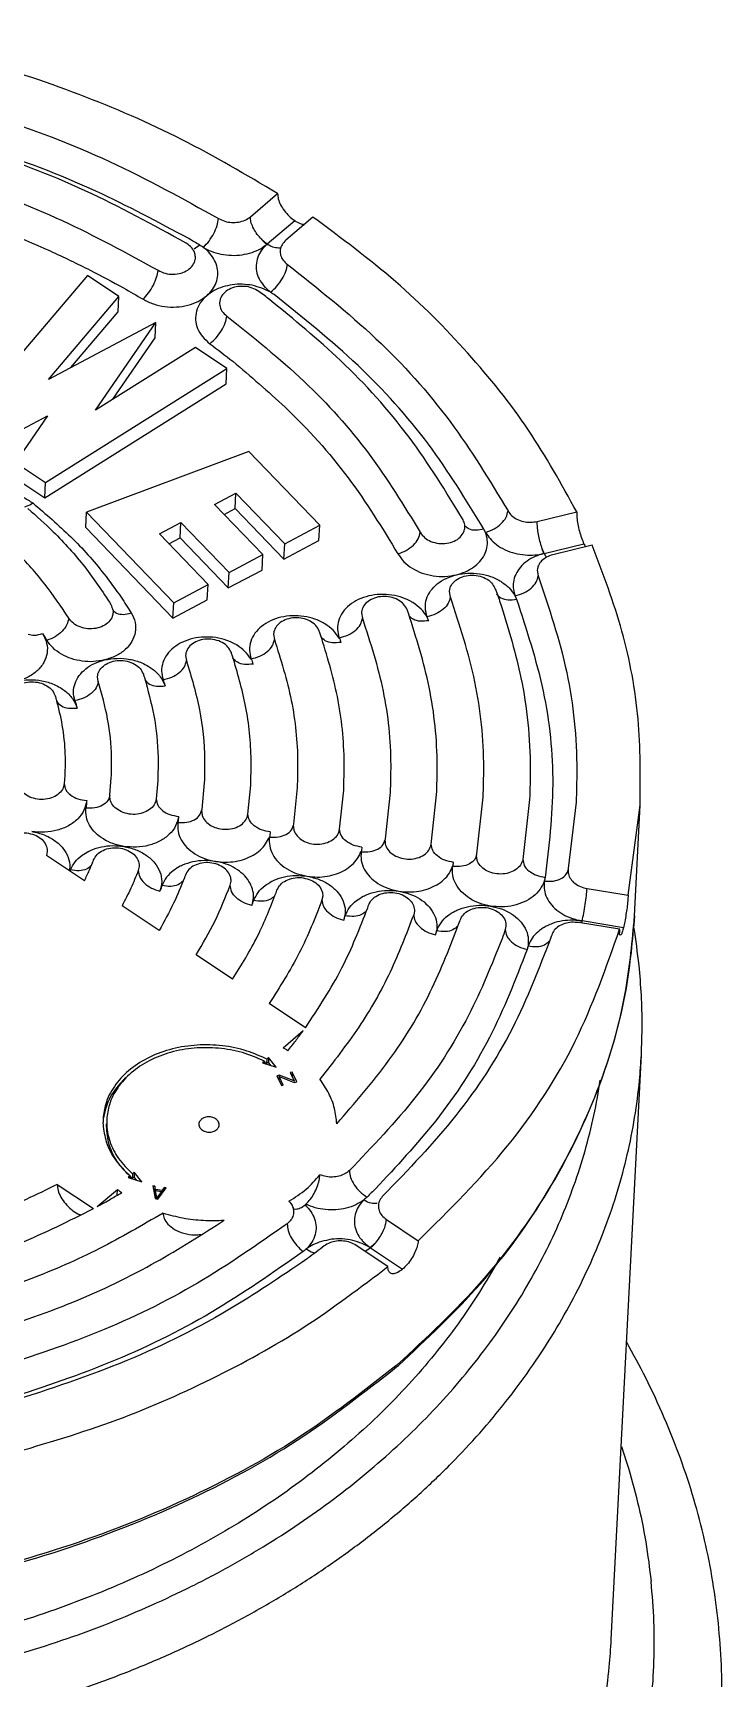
# Model space of a CAD drawing. Extents: x 0 to 594, y 0 to 420.
# Drawn here: x 317.3 to 354.3, y 281.8 to 370.1 of the extents above; entities that cross this region are included whole.
import ezdxf

# ---------------------------------------------------------------- set-up
doc = ezdxf.new("R2010")
doc.units = 0
doc.header["$LTSCALE"] = 32.67
doc.header["$MEASUREMENT"] = 0

msp = doc.modelspace()

# ---------------------------------------------------------------- linework, layer by layer
at = {"color": 7, "linetype": 'Continuous'}
for p, q in [((328.973, 360.258), (330.434, 361.506)), ((329.88, 358.801), (331.35, 360.057)), ((332.332, 360.243), (330.871, 358.996)), ((320.218, 357.1), (313.37, 349.046)), ((321.911, 355.974), (320.218, 357.1)), ((318.129, 351.527), (321.911, 355.974)), ((321.868, 355.148), (321.911, 355.974)), ((323.895, 354.589), (318.129, 351.527)), ((319.332, 352.166), (321.868, 355.148)), ((320.653, 349.872), (323.895, 354.589)), ((323.852, 353.763), (323.895, 354.589)), ((321.578, 350.454), (323.852, 353.763)), ((326.015, 353.244), (320.653, 349.872)), ((327.708, 352.118), (326.015, 353.244)), ((317.963, 345.99), (327.708, 352.118)), ((327.665, 351.292), (327.708, 352.118)), ((317.921, 345.164), (327.665, 351.292)), ((315.019, 347.949), (318.08, 349.574)), ((318.08, 349.574), (316.353, 347.061)), ((328.893, 347.649), (320.165, 344.399)), ((332.698, 343.691), (328.893, 347.649)), ((316.353, 347.061), (317.963, 345.99)), ((316.311, 346.235), (317.921, 345.164)), ((317.921, 345.164), (317.963, 345.99)), ((327.052, 344.804), (328.197, 345.412)), ((329.64, 342.112), (327.052, 344.804)), ((328.154, 344.586), (328.197, 345.412)), ((328.197, 345.412), (330.813, 342.69)), ((320.123, 343.573), (320.165, 344.399)), ((320.165, 344.399), (324.852, 339.525)), ((324.084, 343.227), (325.236, 343.84)), ((325.194, 343.013), (325.236, 343.84)), ((325.236, 343.84), (327.825, 341.147)), ((327.564, 344.272), (328.154, 344.586)), ((328.154, 344.586), (330.77, 341.864)), ((344.383, 343.895), (346.501, 344.408)), ((320.123, 343.573), (324.809, 338.698)), ((326.7, 340.506), (324.084, 343.227)), ((324.595, 342.695), (325.194, 343.013)), ((325.194, 343.013), (327.782, 340.321)), ((330.77, 341.864), (332.655, 342.865)), ((330.813, 342.69), (332.698, 343.691)), ((332.655, 342.865), (332.698, 343.691)), ((327.825, 341.147), (329.64, 342.112)), ((329.598, 341.286), (329.64, 342.112)), ((330.77, 341.864), (330.813, 342.69)), ((344.756, 342.175), (346.888, 342.691)), ((347.332, 342.62), (345.214, 342.107)), ((327.782, 340.321), (329.598, 341.286)), ((327.782, 340.321), (327.825, 341.147)), ((344.381, 341.276), (344.432, 340.973)), ((324.852, 339.525), (326.7, 340.506)), ((326.657, 339.68), (326.7, 340.506)), ((324.809, 338.698), (326.657, 339.68)), ((324.809, 338.698), (324.852, 339.525)), ((339.712, 339.834), (339.662, 340.135)), ((334.942, 338.99), (334.989, 338.697)), ((330.219, 337.845), (330.263, 337.561)), ((325.493, 336.7), (325.534, 336.426)), ((320.798, 335.295), (320.762, 335.557)), ((319.004, 330.246), (318.974, 329.815)), ((321.424, 329.21), (321.5, 330.118)), ((323.997, 329.988), (323.913, 328.99)), ((326.494, 329.859), (326.357, 328.423)), ((328.842, 328.173), (328.99, 329.729)), ((331.487, 329.6), (331.285, 327.632)), ((321.42, 329.164), (321.424, 329.21)), ((333.767, 327.362), (333.984, 329.47)), ((336.48, 329.341), (336.209, 326.84)), ((338.688, 326.553), (338.977, 329.212)), ((341.13, 326.046), (341.474, 329.083)), ((343.971, 328.966), (343.608, 325.747)), ((346.467, 328.825), (346.05, 325.251)), ((326.357, 328.423), (326.352, 328.365)), ((349.266, 323.821), (349.913, 328.66)), ((349.607, 322.712), (349.913, 328.66)), ((331.285, 327.632), (331.278, 327.564)), ((318.059, 326.173), (318.013, 325.958)), ((336.209, 326.84), (336.201, 326.764)), ((320.06, 324.596), (318.013, 325.958)), ((322.999, 325.369), (322.951, 325.146)), ((341.121, 325.961), (341.13, 326.046)), ((346.05, 325.251), (346.04, 325.161)), ((327.888, 324.358), (327.931, 324.567)), ((332.857, 323.766), (332.818, 323.568)), ((347.059, 324.18), (349.266, 323.821)), ((324.072, 321.927), (322.077, 323.254)), ((337.779, 322.962), (337.743, 322.775)), ((349.607, 322.712), (349.607, 322.708)), ((342.7, 322.166), (342.666, 321.981)), ((348.807, 321.988), (346.6, 322.347)), ((349.009, 322.076), (346.787, 322.437)), ((328.017, 319.303), (326.051, 320.611)), ((331.923, 316.704), (329.974, 318.001)), ((330.725, 315.621), (331.811, 316.549)), ((329.722, 314.909), (329.625, 314.826)), ((329.625, 314.826), (330.357, 314.586)), ((329.722, 314.909), (329.717, 314.821)), ((329.853, 315.021), (329.84, 314.773)), ((329.937, 314.856), (329.84, 314.773)), ((329.95, 315.104), (329.853, 315.021)), ((329.95, 315.104), (329.937, 314.856)), ((330.077, 314.678), (329.937, 314.856)), ((330.357, 314.586), (329.95, 315.104)), ((348.359, 283.84), (349.974, 315.239)), ((330.519, 314.152), (330.396, 314.122)), ((330.396, 314.122), (330.638, 313.601)), ((330.514, 314.078), (330.504, 313.889)), ((330.726, 313.622), (330.514, 314.078)), ((330.514, 314.078), (331.323, 313.767)), ((330.519, 314.152), (330.515, 314.078)), ((331.321, 313.853), (330.519, 314.152)), ((331.221, 314.322), (331.115, 314.297)), ((331.115, 314.297), (331.321, 313.853)), ((331.221, 314.322), (331.209, 314.095)), ((331.463, 313.801), (331.221, 314.322)), ((331.321, 313.853), (331.319, 313.808)), ((331.323, 313.767), (331.463, 313.801)), ((330.638, 313.601), (330.726, 313.622)), ((322.507, 308.747), (322.409, 308.664)), ((322.409, 308.664), (323.141, 308.424)), ((322.507, 308.747), (322.502, 308.659)), ((322.638, 308.859), (322.625, 308.611)), ((322.722, 308.693), (322.625, 308.611)), ((322.734, 308.941), (322.638, 308.859)), ((322.734, 308.941), (322.722, 308.693)), ((322.862, 308.515), (322.722, 308.693)), ((323.141, 308.424), (322.734, 308.941)), ((318.598, 308.286), (320.547, 306.989)), ((320.738, 307.092), (321.824, 308.019)), ((321.807, 307.697), (321.824, 308.019)), ((323.731, 308.214), (323.857, 307.526)), ((323.839, 308.197), (323.731, 308.214)), ((323.839, 308.197), (323.826, 307.949)), ((323.857, 307.773), (323.826, 307.949)), ((323.869, 308.021), (323.839, 308.197)), ((323.869, 308.021), (323.857, 307.773)), ((323.857, 307.526), (324.001, 307.503)), ((323.874, 307.964), (323.861, 307.716)), ((323.893, 307.532), (323.861, 307.716)), ((324.228, 307.963), (323.869, 308.021)), ((323.943, 307.569), (323.874, 307.964)), ((323.874, 307.964), (324.196, 307.911)), ((323.943, 307.569), (323.94, 307.522)), ((324.196, 307.911), (323.943, 307.569)), ((324.001, 307.503), (324.448, 308.098)), ((324.196, 307.911), (324.188, 307.752)), ((324.228, 307.963), (324.219, 307.793)), ((324.34, 308.115), (324.228, 307.963)), ((324.34, 308.115), (324.331, 307.943)), ((324.448, 308.098), (324.34, 308.115)), ((336.283, 306.397), (337.988, 305.263)), ((336.363, 303.875), (334.658, 305.009)), ((335.428, 304.877), (337.145, 303.735))]:
    msp.add_line(p, q, dxfattribs=at)
for points in [[(330.434, 361.506), (325.307, 364.397), (319.778, 366.821), (313.923, 368.743), (307.827, 370.135)], [(308.353, 367.382), (315.063, 365.648), (321.408, 363.226), (327.259, 360.166)], [(325.53, 358.837), (320.099, 361.657), (314.225, 363.899), (308.241, 365.475)], [(325.66, 359.084), (320.672, 361.633), (314.643, 363.934), (308.273, 365.599)], [(307.429, 363.712), (313.305, 362.176), (318.867, 360.053), (324.01, 357.383)], [(307.09, 361.981), (312.802, 360.489), (318.209, 358.425), (320.37, 357.394)], [(330.434, 361.506), (330.468, 361.221), (330.594, 360.9), (330.795, 360.584), (331.059, 360.29), (331.35, 360.057)], [(326.452, 358.615), (326.748, 358.955), (327.005, 359.369), (327.185, 359.794), (327.259, 360.166)], [(327.259, 360.166), (327.591, 360.02), (327.962, 359.955), (328.338, 359.975), (328.686, 360.079), (328.973, 360.258)], [(329.52, 359.105), (329.287, 359.389), (329.11, 359.693), (329.002, 359.991), (328.973, 360.258)], [(331.35, 360.057), (331.643, 359.901), (331.871, 359.843)], [(346.501, 344.408), (343.911, 348.794), (340.653, 352.934), (336.776, 356.769), (332.332, 360.243)], [(326.018, 358.046), (325.989, 358.286), (325.823, 358.591), (325.53, 358.837)], [(326.247, 358.739), (325.66, 359.084)], [(326.44, 358.616), (326.871, 358.409), (327.382, 358.256), (327.951, 358.189), (328.527, 358.221), (329.06, 358.348), (329.51, 358.545), (329.853, 358.778)], [(329.853, 358.778), (329.573, 358.471), (329.369, 358.092), (329.281, 357.668), (329.326, 357.233), (329.495, 356.827), (329.751, 356.487)], [(329.52, 359.105), (329.625, 358.983), (329.736, 358.873), (329.852, 358.777)], [(329.88, 358.801), (329.756, 358.89), (329.636, 358.993), (329.52, 359.105)], [(329.88, 358.801), (330.246, 358.622), (330.563, 358.597)], [(330.871, 358.996), (330.671, 358.759), (330.577, 358.486), (330.572, 358.428)], [(324.01, 357.383), (324.395, 357.224), (324.825, 357.172), (325.249, 357.233), (325.615, 357.4), (325.878, 357.653), (326.009, 357.961), (326.018, 358.046)], [(326.247, 358.739), (325.959, 358.523)], [(326.448, 358.605), (326.35, 358.673), (326.247, 358.739)], [(326.625, 356.021), (326.931, 356.35), (327.133, 356.722), (327.222, 357.119), (327.195, 357.524), (327.052, 357.919), (326.8, 358.285), (326.44, 358.616)], [(330.572, 358.428), (330.597, 358.201), (330.729, 357.932), (330.962, 357.703)], [(320.37, 357.394), (322.154, 356.44)], [(323.208, 355.829), (323.502, 356.171), (323.758, 356.586), (323.936, 357.011), (324.01, 357.383)], [(330.052, 356.207), (330.393, 356.531), (330.681, 356.924), (330.88, 357.336), (330.962, 357.703)], [(330.962, 357.703), (335.718, 353.706), (339.695, 349.262), (342.811, 344.459)], [(322.154, 356.44), (323.208, 355.829)], [(329.07, 356.577), (328.533, 356.634), (327.996, 356.604), (327.484, 356.488), (327.02, 356.291), (326.625, 356.021)], [(329.429, 356.244), (329.068, 356.432), (328.646, 356.519), (328.215, 356.493), (327.826, 356.357), (327.526, 356.129), (327.352, 355.834), (327.318, 355.649)], [(329.583, 356.433), (329.07, 356.577)], [(330.015, 355.803), (329.429, 356.244)], [(330.064, 356.206), (329.583, 356.433)], [(329.751, 356.487), (329.757, 356.481), (330.064, 356.206)], [(330.249, 356.076), (330.15, 356.145), (330.048, 356.21)], [(323.208, 355.829), (323.758, 355.577), (324.368, 355.436), (324.997, 355.413), (325.606, 355.509), (326.16, 355.715), (326.625, 356.021)], [(326.625, 356.021), (326.28, 355.636), (326.077, 355.196), (326.027, 354.728), (326.135, 354.261), (326.397, 353.822), (326.797, 353.442)], [(327.318, 355.649), (327.324, 355.51), (327.446, 355.195), (327.703, 354.926)], [(340.402, 343.979), (337.496, 348.418), (333.815, 352.533), (330.015, 355.803)], [(341.514, 343.486), (338.531, 348.043), (334.752, 352.267), (330.249, 356.076)], [(326.797, 353.442), (327.13, 353.757), (327.42, 354.149), (327.621, 354.56), (327.703, 354.926)], [(327.703, 354.926), (331.856, 351.412), (335.343, 347.516), (338.095, 343.312)], [(326.797, 353.442), (328.026, 352.497)], [(328.026, 352.497), (330.834, 350.026), (334.223, 346.239), (336.899, 342.152)], [(316.735, 345.223), (317.288, 344.886)], [(316.862, 344.684), (316.947, 344.708), (317.288, 344.886)], [(317.288, 344.886), (319.329, 343.062), (321.098, 341.085), (322.029, 339.821)], [(319.216, 338.697), (317.936, 340.523), (316.402, 342.239), (314.63, 343.822)], [(317.024, 344.591), (318.382, 343.338), (320.072, 341.449), (321.481, 339.438)], [(340.49, 343.721), (340.402, 343.979)], [(341.612, 343.304), (342.058, 343.493), (342.443, 343.779), (342.707, 344.118), (342.811, 344.459)], [(342.811, 344.459), (343.006, 344.211), (343.289, 344.016), (343.635, 343.892), (344.011, 343.85), (344.383, 343.895)], [(344.6, 342.58), (344.502, 342.929), (344.43, 343.285), (344.389, 343.616), (344.383, 343.895)], [(346.501, 344.408), (346.509, 344.11), (346.56, 343.75), (346.646, 343.375), (346.76, 343.006), (346.888, 342.691)], [(336.899, 342.152), (337.343, 342.343), (337.727, 342.63), (337.991, 342.97), (338.095, 343.312)], [(338.095, 343.312), (338.328, 343.032), (338.673, 342.826), (339.087, 342.719), (339.52, 342.724), (339.921, 342.84), (340.24, 343.053), (340.44, 343.337), (340.497, 343.581)], [(340.037, 341.032), (340.525, 341.197), (340.951, 341.438), (341.294, 341.742), (341.54, 342.097), (341.677, 342.486), (341.699, 342.893), (341.603, 343.31)], [(340.497, 343.581), (340.497, 343.659), (340.49, 343.721)], [(341.514, 343.486), (341.075, 343.422), (340.71, 343.492), (340.528, 343.62)], [(341.602, 343.297), (341.561, 343.392), (341.514, 343.486)], [(341.603, 343.31), (341.844, 342.972), (342.193, 342.649), (342.649, 342.379), (343.178, 342.189), (343.732, 342.097), (344.259, 342.096), (344.717, 342.166)], [(336.899, 342.152), (337.215, 341.731), (337.659, 341.382), (338.197, 341.126), (338.798, 340.978), (339.424, 340.946), (340.037, 341.032)], [(344.717, 342.166), (344.266, 342.009), (343.834, 341.764), (343.474, 341.436), (343.224, 341.049), (343.102, 340.639), (343.102, 340.247), (343.19, 339.897)], [(344.6, 342.58), (344.635, 342.431), (344.673, 342.292), (344.715, 342.165)], [(344.756, 342.175), (344.702, 342.299), (344.65, 342.434), (344.6, 342.58)], [(344.88, 341.981), (344.615, 341.784)], [(344.756, 342.175), (344.866, 341.971)], [(345.214, 342.107), (344.88, 341.981)], [(346.888, 342.691), (346.971, 342.532)], [(349.913, 328.66), (349.794, 333.274), (348.932, 337.994), (347.332, 342.62)], [(340.037, 341.032), (340.649, 341.118), (341.274, 341.086), (341.877, 340.938), (342.316, 340.74)], [(344.615, 341.784), (344.443, 341.534), (344.381, 341.276)], [(338.468, 338.759), (338.371, 339.248), (338.434, 339.722), (338.652, 340.161), (339.009, 340.539), (339.48, 340.835), (340.037, 341.032)], [(339.662, 340.135), (339.664, 340.159), (339.767, 340.473), (340.007, 340.739)], [(340.007, 340.739), (340.357, 340.924), (340.773, 341.006), (341.206, 340.975), (341.604, 340.835), (341.917, 340.603), (342.11, 340.307)], [(342.11, 340.307), (342.186, 340.107)], [(342.316, 340.74), (342.418, 340.681)], [(342.418, 340.681), (342.864, 340.328), (343.19, 339.897)], [(343.18, 339.903), (343.654, 340.06), (344.052, 340.318), (344.325, 340.638), (344.432, 340.973)], [(344.432, 340.973), (345.961, 335.785), (346.504, 330.509), (346.467, 328.825)], [(321.481, 339.438), (321.593, 339.12)], [(322.029, 339.821), (322.571, 338.982)], [(337.601, 339.594), (337.168, 339.79), (336.569, 339.94), (335.943, 339.975), (335.329, 339.891), (334.767, 339.695), (334.293, 339.399), (333.935, 339.022), (333.716, 338.585), (333.65, 338.115), (333.74, 337.628)], [(337.392, 339.158), (337.202, 339.455), (336.89, 339.688), (336.494, 339.83), (336.061, 339.863), (335.644, 339.783), (335.293, 339.6), (335.05, 339.336), (334.944, 339.022), (334.942, 338.99)], [(337.703, 339.534), (337.601, 339.594)], [(338.468, 338.759), (338.142, 339.186), (337.703, 339.534)], [(339.712, 339.834), (339.604, 339.5), (339.33, 339.181), (338.932, 338.925), (338.47, 338.772)], [(341.474, 329.083), (341.506, 330.658), (341.03, 335.283), (339.712, 339.834)], [(342.186, 340.107), (342.467, 339.331)], [(342.195, 339.992), (342.431, 339.792), (342.811, 339.69), (343.266, 339.717)], [(342.467, 339.331), (343.502, 335.501), (344.005, 330.617), (343.971, 328.966)], [(343.179, 339.906), (343.225, 339.813), (343.266, 339.717)], [(343.266, 339.717), (344.695, 334.784), (345.211, 329.77), (344.804, 324.771)], [(319.216, 338.697), (319.113, 338.353), (318.854, 338.005), (318.477, 337.705), (318.041, 337.501)], [(321.597, 339.003), (321.555, 338.797), (321.371, 338.506), (321.064, 338.283), (320.671, 338.154), (320.239, 338.136), (319.82, 338.23), (319.464, 338.425), (319.216, 338.697)], [(322.571, 338.982), (322.775, 338.473), (322.784, 337.949), (322.602, 337.451), (322.247, 337.016), (321.746, 336.676), (321.137, 336.454)], [(321.581, 339.108), (321.783, 338.962)], [(321.593, 339.12), (321.597, 339.003)], [(321.783, 338.962), (322.141, 338.903), (322.571, 338.982)], [(332.883, 338.448), (332.439, 338.648), (331.843, 338.797), (331.22, 338.831), (330.609, 338.748), (330.049, 338.554), (329.576, 338.26), (329.218, 337.886), (328.996, 337.452), (328.927, 336.984), (329.008, 336.501)], [(332.672, 338.006), (332.485, 338.304), (332.176, 338.54), (331.782, 338.684), (331.349, 338.72), (330.931, 338.642), (330.577, 338.461), (330.331, 338.199), (330.222, 337.886), (330.219, 337.845)], [(332.976, 338.393), (332.883, 338.448)], [(333.745, 337.641), (334.208, 337.792), (334.607, 338.045), (334.881, 338.363), (334.989, 338.697)], [(334.989, 338.697), (336.099, 334.782), (336.508, 330.806), (336.48, 329.341)], [(337.465, 338.96), (337.392, 339.158)], [(338.977, 329.212), (339.007, 330.769), (338.572, 334.995), (337.465, 338.96)], [(338.55, 338.562), (338.094, 338.536), (337.713, 338.641), (337.475, 338.845)], [(338.55, 338.562), (338.51, 338.667), (338.47, 338.772)], [(317.806, 337.873), (318.027, 337.36), (318.049, 336.829), (317.874, 336.322), (317.519, 335.879), (317.014, 335.532), (316.397, 335.306)], [(317.026, 337.839), (317.381, 337.787), (317.806, 337.873)], [(317.806, 337.873), (317.925, 337.688), (318.041, 337.501)], [(328.162, 337.3), (327.706, 337.506), (327.113, 337.653), (326.494, 337.686), (325.887, 337.604), (325.33, 337.412), (324.858, 337.122), (324.5, 336.752), (324.275, 336.322), (324.201, 335.858), (324.283, 335.388)], [(327.949, 336.851), (327.768, 337.151), (327.462, 337.389), (327.069, 337.536), (326.637, 337.575), (326.218, 337.502), (325.861, 337.324), (325.611, 337.064), (325.497, 336.752), (325.493, 336.7)], [(329.017, 336.512), (329.481, 336.66), (329.881, 336.912), (330.155, 337.228), (330.263, 337.561)], [(330.263, 337.561), (331.168, 334.281), (331.51, 330.953), (331.487, 329.6)], [(332.741, 337.812), (332.672, 338.006)], [(333.984, 329.47), (334.009, 330.922), (333.642, 334.489), (332.741, 337.812)], [(333.833, 337.402), (333.376, 337.38), (332.994, 337.487), (332.754, 337.696)], [(333.74, 337.628), (333.412, 338.05), (332.976, 338.393)], [(333.745, 337.641), (333.79, 337.522), (333.833, 337.402)], [(321.137, 336.454), (320.546, 336.369), (319.939, 336.394), (319.352, 336.529), (318.818, 336.768), (318.372, 337.098), (318.041, 337.501)], [(328.014, 336.662), (327.949, 336.851)], [(328.255, 337.245), (328.237, 337.256), (328.162, 337.3)], [(329.008, 336.501), (328.676, 336.915), (328.255, 337.245)], [(319.542, 334.271), (319.469, 334.737), (319.55, 335.194), (319.776, 335.617), (320.132, 335.98), (320.594, 336.264), (321.137, 336.454)], [(320.762, 335.557), (320.768, 335.62), (320.889, 335.931), (321.144, 336.188)], [(321.137, 336.454), (321.808, 336.542), (322.492, 336.489), (323.139, 336.297), (323.472, 336.13)], [(321.144, 336.188), (321.505, 336.361), (321.926, 336.43), (322.357, 336.386), (322.747, 336.234), (323.047, 335.992), (323.223, 335.691)], [(323.472, 336.13), (323.7, 335.979), (324.131, 335.557), (324.393, 335.063)], [(324.283, 335.388), (324.749, 335.532), (325.15, 335.78), (325.425, 336.094), (325.534, 336.426)], [(325.534, 336.426), (326.236, 333.78), (326.512, 331.1), (326.494, 329.859)], [(328.99, 329.729), (329.01, 331.075), (328.711, 333.982), (328.014, 336.662)], [(329.115, 336.237), (328.656, 336.219), (328.273, 336.329), (328.029, 336.545)], [(329.017, 336.512), (329.066, 336.375), (329.115, 336.237)], [(316.397, 335.306), (317.078, 335.394), (317.771, 335.337), (318.424, 335.138), (318.752, 334.971)], [(316.425, 335.054), (316.791, 335.221), (317.214, 335.283), (317.645, 335.231), (318.03, 335.072), (318.323, 334.826), (318.49, 334.521)], [(318.752, 334.971), (318.988, 334.81), (319.414, 334.377), (319.667, 333.872)], [(320.798, 335.295), (320.689, 334.964), (320.412, 334.653), (320.01, 334.41), (319.542, 334.271)], [(321.5, 330.118), (321.513, 331.245), (321.303, 333.281), (320.798, 335.295)], [(323.223, 335.691), (323.281, 335.509)], [(323.281, 335.509), (323.78, 333.473), (324.011, 331.23), (323.997, 329.988)], [(323.299, 335.39), (323.548, 335.164), (323.933, 335.05), (324.393, 335.062)], [(324.283, 335.388), (324.339, 335.225), (324.393, 335.063)], [(318.49, 334.521), (318.539, 334.351)], [(318.539, 334.351), (318.849, 332.962), (319.011, 331.388), (319.004, 330.246)], [(318.566, 334.218), (318.817, 333.989), (319.203, 333.867), (319.667, 333.872)], [(319.542, 334.271), (319.606, 334.071), (319.667, 333.872)], [(318.974, 329.815), (318.871, 329.501), (318.63, 329.235), (318.281, 329.05), (317.864, 328.968), (317.431, 328.999), (317.034, 329.139), (316.72, 329.371), (316.528, 329.667), (316.479, 329.968)], [(318.974, 329.815), (319.053, 329.492), (319.309, 329.205), (319.704, 328.997), (320.178, 328.9)], [(320.178, 328.9), (320.031, 328.38), (319.697, 327.92), (319.204, 327.554), (318.597, 327.311), (317.921, 327.205), (317.226, 327.244)], [(321.421, 329.174), (321.313, 328.903), (321.029, 328.659), (320.616, 328.515), (320.137, 328.495)], [(320.178, 328.9), (320.159, 328.697), (320.137, 328.495)], [(323.913, 328.99), (323.8, 328.678), (323.551, 328.417), (323.195, 328.238), (322.776, 328.163), (322.344, 328.202), (321.951, 328.348), (321.644, 328.586), (321.461, 328.885), (321.42, 329.164)], [(323.913, 328.99), (323.991, 328.665), (324.247, 328.373), (324.642, 328.158), (325.115, 328.053)], [(243.498, 328.175), (243.458, 326.478), (244.025, 320.781), (245.66, 315.177), (248.33, 309.782), (251.984, 304.701), (256.549, 300.041), (261.929, 295.901), (268.017, 292.362), (274.685, 289.498), (281.796, 287.367), (289.208, 286.012), (296.769, 285.46), (304.324, 285.721), (311.721, 286.79), (318.81, 288.647), (325.444, 291.252), (331.49, 294.553), (336.826, 298.485)], [(322.167, 326.441), (321.59, 326.591), (321.072, 326.84), (320.645, 327.175), (320.334, 327.579), (320.16, 328.027), (320.137, 328.495)], [(325.115, 328.053), (324.955, 327.543), (324.614, 327.094), (324.122, 326.738), (323.519, 326.502), (322.852, 326.401), (322.167, 326.441)], [(325.072, 327.722), (325.551, 327.737), (325.963, 327.875), (326.246, 328.116), (326.352, 328.376)], [(325.115, 328.053), (325.094, 327.887), (325.072, 327.722)], [(326.352, 328.365), (326.388, 328.098), (326.565, 327.796), (326.867, 327.555), (327.257, 327.404), (327.688, 327.361), (328.109, 327.43), (328.468, 327.605), (328.723, 327.863), (328.842, 328.173)], [(330.042, 327.222), (329.57, 327.333), (329.176, 327.552), (328.921, 327.848), (328.842, 328.173)], [(315.619, 326.545), (315.816, 326.827), (316.131, 327.039), (316.526, 327.156), (316.956, 327.165), (317.367, 327.064)], [(317.226, 327.244), (317.885, 327.063), (318.457, 326.754), (318.901, 326.34), (319.179, 325.849), (319.266, 325.32), (319.251, 325.146)], [(317.367, 327.064), (317.713, 326.865), (317.952, 326.591), (318.056, 326.276), (318.058, 326.173)], [(325.072, 327.722), (325.086, 327.252), (325.253, 326.799), (325.56, 326.39), (325.988, 326.048), (326.511, 325.792), (327.099, 325.639)], [(327.099, 325.639), (327.632, 325.596), (328.162, 325.639), (328.663, 325.765), (329.113, 325.97), (329.493, 326.243), (329.786, 326.574), (329.99, 326.952)], [(329.99, 326.952), (330.008, 326.469), (330.172, 326.011), (330.478, 325.597), (330.907, 325.251), (331.433, 324.993), (332.025, 324.838)], [(330.001, 326.942), (330.479, 326.953), (330.891, 327.088), (331.174, 327.327), (331.279, 327.577)], [(330.042, 327.222), (330.022, 327.082), (330.001, 326.942)], [(331.278, 327.564), (331.311, 327.307), (331.483, 327.004), (331.781, 326.761), (332.169, 326.606), (332.6, 326.559), (333.022, 326.625), (333.384, 326.797), (333.643, 327.052), (333.767, 327.362)], [(334.965, 326.4), (334.494, 326.515), (334.1, 326.738), (333.845, 327.035), (333.767, 327.362)], [(319.308, 325.182), (319.554, 325.605), (319.93, 325.964), (320.288, 326.182)], [(320.288, 326.182), (320.411, 326.239), (320.966, 326.415), (321.563, 326.483), (322.167, 326.441)], [(320.551, 325.721), (320.742, 326.009), (321.055, 326.228), (321.451, 326.351), (321.884, 326.363), (322.301, 326.263)], [(322.167, 326.441), (322.817, 326.263), (323.384, 325.961), (323.826, 325.555), (324.109, 325.074), (324.207, 324.553), (324.109, 324.033)], [(322.301, 326.263), (322.651, 326.063), (322.893, 325.788), (322.998, 325.469), (322.999, 325.369)], [(332.025, 324.838), (332.561, 324.795), (333.094, 324.839), (333.597, 324.967), (334.048, 325.174), (334.428, 325.45), (334.72, 325.785), (334.919, 326.169)], [(334.919, 326.169), (334.929, 325.682), (335.089, 325.22), (335.394, 324.803), (335.824, 324.454), (336.352, 324.194), (336.948, 324.037)], [(334.927, 326.157), (335.404, 326.165), (335.816, 326.298), (336.098, 326.535), (336.202, 326.779)], [(334.965, 326.4), (334.946, 326.279), (334.927, 326.157)], [(336.201, 326.764), (336.231, 326.514), (336.4, 326.21), (336.695, 325.965), (337.082, 325.808), (337.512, 325.759), (337.935, 325.822), (338.299, 325.991), (338.561, 326.245), (338.688, 326.553)], [(339.886, 325.584), (339.414, 325.702), (339.021, 325.927), (338.766, 326.226), (338.688, 326.553)], [(319.308, 325.182), (319.282, 325.114)], [(320.429, 325.408), (320.169, 325.221), (319.771, 325.135), (319.308, 325.182)], [(320.318, 325.154), (320.49, 325.566)], [(320.49, 325.566), (320.551, 325.721)], [(325.204, 325.373), (324.84, 325.146), (324.468, 324.781), (324.229, 324.352)], [(327.099, 325.639), (326.483, 325.681), (325.878, 325.609), (325.32, 325.427), (325.204, 325.373)], [(327.215, 325.468), (326.796, 325.563), (326.364, 325.545), (325.97, 325.418), (325.662, 325.195), (325.477, 324.905)], [(329.051, 323.259), (329.138, 323.7), (329.084, 324.143), (328.894, 324.564), (328.582, 324.942), (328.162, 325.259), (327.659, 325.495), (327.099, 325.639)], [(327.931, 324.567), (327.928, 324.682), (327.817, 324.999), (327.569, 325.272), (327.215, 325.468)], [(336.948, 324.037), (337.486, 323.994), (338.021, 324.039), (338.526, 324.169), (338.978, 324.377), (339.358, 324.656), (339.649, 324.994), (339.844, 325.382)], [(341.868, 323.237), (341.275, 323.393), (340.746, 323.653), (340.315, 324.004), (340.008, 324.424), (339.848, 324.89), (339.844, 325.382)], [(341.123, 325.98), (341.02, 325.741), (340.737, 325.506), (340.326, 325.375), (339.849, 325.369)], [(339.849, 325.369), (339.868, 325.477), (339.886, 325.584)], [(343.608, 325.747), (343.478, 325.439), (343.214, 325.187), (342.848, 325.02), (342.424, 324.958), (341.994, 325.01), (341.609, 325.169), (341.316, 325.416), (341.15, 325.72), (341.121, 325.961)], [(343.608, 325.747), (343.686, 325.419), (343.94, 325.119), (344.234, 324.935)], [(344.77, 324.579), (345.247, 324.583), (345.657, 324.712), (345.94, 324.947), (346.042, 325.181)], [(336.79, 298.536), (331.543, 294.681), (325.499, 291.382), (318.87, 288.779), (311.791, 286.923), (304.404, 285.851), (296.855, 285.583), (289.297, 286.126), (281.886, 287.47), (274.775, 289.586), (268.108, 292.43), (262.019, 295.948), (256.632, 300.065), (252.058, 304.697), (248.389, 309.753), (245.699, 315.128), (244.045, 320.714), (243.549, 324.311)], [(320.06, 324.596), (320.318, 325.154)], [(322.951, 325.146), (322.545, 324.19), (322.077, 323.254)], [(322.951, 325.146), (323.027, 324.808), (323.273, 324.478), (323.653, 324.206), (324.109, 324.033)], [(325.423, 324.759), (324.845, 323.393), (324.072, 321.927)], [(324.229, 324.352), (324.17, 324.192), (324.109, 324.033)], [(324.229, 324.352), (324.694, 324.31), (325.094, 324.401), (325.352, 324.588)], [(325.477, 324.905), (325.423, 324.759)], [(326.051, 320.611), (327.074, 322.451), (327.888, 324.358)], [(329.051, 323.259), (328.593, 323.427), (328.211, 323.694), (327.964, 324.022), (327.888, 324.358)], [(329.148, 323.53), (329.384, 323.967), (329.757, 324.338), (330.121, 324.567)], [(330.121, 324.567), (330.24, 324.624), (330.803, 324.807), (331.409, 324.88), (332.025, 324.838)], [(330.4, 324.094), (330.58, 324.386), (330.885, 324.611), (331.276, 324.742), (331.708, 324.763), (332.128, 324.672)], [(332.025, 324.838), (332.665, 324.664), (333.225, 324.37), (333.666, 323.974), (333.954, 323.503), (334.064, 322.992), (333.985, 322.479)], [(332.128, 324.672), (332.485, 324.479), (332.737, 324.208), (332.853, 323.891), (332.857, 323.766)], [(344.765, 324.588), (344.53, 324.136), (344.16, 323.755), (343.675, 323.461), (343.107, 323.271), (342.493, 323.195), (341.868, 323.237)], [(344.234, 324.935), (344.333, 324.891)], [(344.333, 324.891), (344.804, 324.771)], [(344.765, 324.588), (344.752, 324.204), (344.85, 323.792), (345.078, 323.386), (345.429, 323.024), (345.866, 322.738), (346.337, 322.544)], [(344.804, 324.771), (344.783, 324.673), (344.756, 324.577)], [(346.04, 325.161), (346.056, 324.967), (346.176, 324.694), (346.398, 324.459), (346.701, 324.282), (347.059, 324.18)], [(328.017, 319.303), (329.368, 321.648), (330.35, 323.954)], [(329.051, 323.259), (329.1, 323.395), (329.148, 323.53)], [(330.273, 323.774), (330.016, 323.587), (329.614, 323.493), (329.148, 323.53)], [(332.818, 323.568), (331.599, 320.721), (329.974, 318.001)], [(330.35, 323.954), (330.4, 324.094)], [(332.818, 323.568), (332.894, 323.231), (333.142, 322.906), (333.525, 322.642), (333.985, 322.479)], [(334.066, 322.715), (334.298, 323.155), (334.67, 323.53), (335.036, 323.762)], [(335.036, 323.762), (335.154, 323.819), (335.719, 324.005), (336.329, 324.079), (336.948, 324.037)], [(335.32, 323.285), (335.497, 323.579), (335.799, 323.806), (336.189, 323.94), (336.62, 323.963), (337.041, 323.875), (337.4, 323.684)], [(336.948, 324.037), (337.543, 323.881), (338.072, 323.619), (338.504, 323.268), (338.81, 322.846), (338.968, 322.381), (338.971, 321.893)], [(337.4, 323.684), (337.655, 323.415), (337.774, 323.099), (337.779, 322.962)], [(346.787, 322.437), (346.878, 322.851), (346.961, 323.327), (347.025, 323.794), (347.059, 324.18)], [(349.266, 323.821), (349.243, 323.522), (349.202, 323.157), (349.147, 322.776), (349.08, 322.399), (349.009, 322.076)], [(331.923, 316.704), (333.888, 319.912), (335.274, 323.151)], [(337.743, 322.775), (336.474, 319.693), (334.79, 316.739), (332.706, 313.941)], [(333.985, 322.479), (334.025, 322.596), (334.066, 322.715)], [(335.192, 322.964), (334.935, 322.776), (334.533, 322.68), (334.066, 322.715)], [(335.274, 323.151), (335.32, 323.285)], [(349.607, 322.708), (349.152, 318.831), (347.589, 313.306), (344.986, 308.025), (341.394, 303.094), (336.881, 298.613)], [(336.924, 298.569), (341.343, 302.968), (344.943, 307.904), (347.557, 313.194), (349.135, 318.73), (349.607, 322.708)], [(337.743, 322.775), (337.819, 322.439), (338.068, 322.116), (338.452, 321.854), (338.913, 321.693)], [(338.971, 321.893), (339.212, 322.345), (339.582, 322.724), (339.95, 322.959)], [(339.95, 322.959), (340.068, 323.016), (340.634, 323.204), (341.246, 323.279), (341.868, 323.237)], [(340.238, 322.479), (340.413, 322.774), (340.712, 323.002), (341.101, 323.138), (341.533, 323.164), (341.954, 323.077), (342.315, 322.889)], [(341.868, 323.237), (342.464, 323.08), (342.994, 322.818), (343.426, 322.466), (343.732, 322.044), (343.889, 321.577), (343.889, 321.087)], [(342.315, 322.889), (342.572, 322.62), (342.694, 322.305), (342.7, 322.166)], [(346.337, 322.544), (346.629, 322.467)], [(333.616, 311.538), (336.415, 314.956), (338.635, 318.622), (340.195, 322.348)], [(337.988, 305.263), (342.782, 310.355), (346.418, 315.978), (348.807, 321.988)], [(338.913, 321.693), (338.948, 321.798), (338.982, 321.903)], [(340.113, 322.161), (339.853, 321.968), (339.45, 321.87), (338.982, 321.903)], [(340.195, 322.348), (340.238, 322.479)], [(342.666, 321.981), (342.498, 321.484)], [(342.666, 321.981), (342.742, 321.646), (342.808, 321.532)], [(344.704, 322.066), (344.315, 321.76), (344.048, 321.422), (343.889, 321.087)], [(344.912, 322.181), (344.704, 322.066)], [(346.287, 322.48), (345.738, 322.44), (345.192, 322.3), (344.912, 322.181)], [(345.156, 321.675), (345.114, 321.547)], [(346.6, 322.347), (346.222, 322.365), (345.857, 322.296), (345.539, 322.149), (345.298, 321.935), (345.156, 321.675)], [(346.61, 322.461), (346.287, 322.48)], [(346.787, 322.437), (346.61, 322.461)], [(346.629, 322.467), (346.787, 322.437)], [(346.787, 322.437), (346.756, 322.321)], [(348.841, 321.677), (348.831, 321.676), (348.807, 321.778), (348.807, 321.988)], [(348.939, 321.834), (348.877, 321.695), (348.841, 321.677)], [(349.009, 322.076), (348.939, 321.834)], [(349.85, 320.051), (349.572, 322.098), (349.552, 322.214)], [(342.498, 321.484), (340.691, 317.368), (337.88, 313.022), (334.287, 309.027)], [(343.837, 320.905), (341.81, 316.17), (338.924, 311.709), (335.695, 308.055)], [(345.114, 321.547), (343.046, 316.686), (340.01, 311.992), (336.108, 307.687)], [(342.808, 321.532), (342.991, 321.324), (343.376, 321.064), (343.837, 320.905)], [(343.886, 321.099), (343.865, 321.002), (343.837, 320.905)], [(343.885, 321.096), (344.366, 321.062), (344.77, 321.162), (345.027, 321.353)], [(349.974, 315.239), (350.015, 316.842), (349.974, 318.447), (349.85, 320.051)], [(244.548, 317.488), (244.811, 315.551), (245.203, 313.625), (245.721, 311.712), (246.365, 309.819), (247.133, 307.949), (248.023, 306.107), (249.033, 304.298), (250.161, 302.527), (251.402, 300.797), (252.756, 299.113), (254.217, 297.48), (255.783, 295.901), (257.45, 294.38), (259.213, 292.921), (261.068, 291.528), (263.01, 290.204), (265.035, 288.953), (267.138, 287.776), (269.313, 286.679), (271.554, 285.662), (273.858, 284.73), (276.217, 283.883), (278.625, 283.124), (281.078, 282.456), (283.568, 281.879), (286.09, 281.395), (288.636, 281.005), (291.202, 280.711), (293.781, 280.513), (296.365, 280.411), (298.949, 280.406), (301.526, 280.498), (304.091, 280.686), (306.635, 280.97), (309.154, 281.35), (311.641, 281.824), (314.089, 282.392), (316.493, 283.051), (318.847, 283.8), (321.145, 284.638), (323.38, 285.562), (325.548, 286.57), (327.643, 287.659), (329.661, 288.828), (331.595, 290.072), (333.441, 291.388), (335.194, 292.774), (336.851, 294.227), (338.407, 295.741), (339.858, 297.314), (341.2, 298.942), (342.431, 300.621), (343.547, 302.346), (344.545, 304.113), (345.424, 305.918), (346.179, 307.757), (346.811, 309.624), (347.317, 311.516), (347.696, 313.427), (347.769, 313.895)], [(331.454, 316.068), (331.811, 316.549)], [(242.487, 316.095), (242.761, 314.084), (243.167, 312.083), (243.706, 310.097), (244.374, 308.13), (245.172, 306.188), (246.096, 304.275), (247.145, 302.397), (248.316, 300.557), (249.606, 298.761), (251.011, 297.012), (252.529, 295.316), (254.156, 293.676), (255.886, 292.096), (257.717, 290.581), (259.644, 289.135), (261.661, 287.76), (263.764, 286.46), (265.948, 285.238), (268.207, 284.098), (270.535, 283.043), (272.927, 282.074), (275.377, 281.195), (277.878, 280.407), (280.425, 279.712), (283.011, 279.113), (285.63, 278.611), (288.275, 278.206), (290.94, 277.9), (293.618, 277.694), (296.302, 277.589), (298.986, 277.584), (301.662, 277.679), (304.325, 277.875), (306.968, 278.17), (309.584, 278.564), (312.167, 279.057), (314.71, 279.646), (317.206, 280.331), (319.651, 281.109), (322.037, 281.979), (324.359, 282.939), (326.61, 283.985), (328.786, 285.117), (330.881, 286.33), (332.89, 287.622), (334.807, 288.989), (336.628, 290.429), (338.349, 291.937), (339.965, 293.51), (341.472, 295.144), (342.866, 296.834), (344.144, 298.578), (345.303, 300.369), (346.34, 302.205), (347.252, 304.08), (348.037, 305.989), (348.693, 307.928), (349.219, 309.893), (349.612, 311.877), (349.873, 313.877), (349.974, 315.239)], [(329.78, 315.057), (328.629, 315.499), (327.298, 315.748), (325.936, 315.755), (324.62, 315.519), (323.426, 315.053), (322.422, 314.383), (321.666, 313.549), (321.2, 312.598), (321.058, 311.823)], [(329.722, 314.909), (328.543, 315.365), (327.261, 315.601), (325.951, 315.605), (324.686, 315.376), (323.539, 314.926), (322.574, 314.282), (321.846, 313.481), (321.397, 312.566), (321.256, 311.786)], [(330.987, 315.469), (330.858, 315.546), (330.725, 315.621)], [(330.987, 315.469), (331.407, 316.005)], [(331.407, 316.005), (331.454, 316.068)], [(329.766, 314.81), (329.723, 314.831)], [(329.84, 314.773), (329.766, 314.81)], [(329.853, 315.021), (329.78, 315.057)], [(322.295, 314.034), (321.963, 313.698), (321.321, 312.707), (321.07, 311.827)], [(333.616, 311.538), (333.485, 312.37), (333.18, 313.177), (332.706, 313.941)], [(321.057, 311.797), (321.053, 311.585)], [(321.053, 311.585), (321.053, 311.553)], [(321.053, 311.553), (321.055, 311.508)], [(321.055, 311.508), (321.231, 310.567), (321.725, 309.602), (322.507, 308.747)], [(321.058, 311.823), (321.057, 311.797)], [(322.434, 308.786), (321.823, 309.517), (321.354, 310.541), (321.244, 311.54)], [(321.256, 311.786), (321.252, 311.592), (321.42, 310.613), (321.891, 309.684), (322.638, 308.859)], [(326.334, 311.781), (326.221, 311.622), (326.213, 311.44), (326.31, 311.27), (326.495, 311.148), (326.73, 311.096), (326.969, 311.125), (327.164, 311.229)], [(327.164, 311.229), (327.277, 311.388), (327.285, 311.57), (327.188, 311.739), (327.003, 311.862), (326.768, 311.914), (326.529, 311.885), (326.334, 311.781)], [(342.372, 304.371), (342.296, 304.232), (341.271, 302.494), (340.126, 300.801), (338.865, 299.157), (337.49, 297.566), (336.007, 296.033), (334.418, 294.562), (332.728, 293.157), (330.941, 291.82), (329.061, 290.557), (327.095, 289.37), (325.047, 288.263), (322.923, 287.238), (320.728, 286.298), (318.468, 285.446), (316.149, 284.683), (313.777, 284.012), (311.359, 283.435), (308.9, 282.954), (306.408, 282.568), (303.889, 282.28), (301.35, 282.091), (298.797, 282), (296.238, 282.008), (293.678, 282.115), (291.125, 282.321), (288.586, 282.625), (286.067, 283.026), (283.575, 283.523), (281.117, 284.116), (278.699, 284.801), (276.327, 285.579), (274.008, 286.446), (271.748, 287.4), (269.553, 288.438), (267.428, 289.559), (265.38, 290.759), (263.414, 292.034), (261.535, 293.382), (259.748, 294.798), (258.058, 296.28), (256.469, 297.822), (254.985, 299.422), (253.611, 301.075), (252.35, 302.776), (251.205, 304.52), (250.18, 306.305), (249.277, 308.123), (248.915, 308.942)], [(322.625, 308.611), (322.49, 308.732)], [(331.045, 307.383), (331.968, 308.033), (332.709, 308.804)], [(331.946, 307.224), (332.188, 307.483), (332.397, 307.806), (332.557, 308.157), (332.664, 308.505), (332.709, 308.804)], [(334.287, 309.027), (334.036, 308.848), (333.729, 308.73), (333.387, 308.682), (333.039, 308.707), (332.709, 308.804)], [(334.287, 309.027), (334.346, 308.666), (334.547, 308.269), (334.859, 307.898), (335.236, 307.608)], [(318.598, 308.286), (315.219, 306.732), (311.624, 305.467)], [(318.598, 308.286), (318.641, 307.969), (318.794, 307.611), (319.043, 307.253), (319.36, 306.938), (319.703, 306.709), (319.842, 306.648)], [(321.403, 307.462), (321.698, 307.631)], [(321.698, 307.631), (321.96, 307.785)], [(321.824, 308.019), (321.939, 307.93), (322.057, 307.843)], [(321.96, 307.785), (322.057, 307.843)], [(335.236, 307.608), (335.152, 307.532), (335.064, 307.461)], [(335.695, 308.055), (335.236, 307.608)], [(336.108, 307.687), (335.924, 307.443), (335.848, 307.166), (335.847, 307.155)], [(312.306, 303.631), (316.569, 305.121), (320.547, 306.989)], [(324.283, 306.747), (320.858, 304.841), (317.179, 303.214), (313.279, 301.882)], [(320.738, 307.092), (321.29, 307.398)], [(321.29, 307.398), (321.403, 307.462)], [(324.283, 306.747), (325.347, 306.488), (326.447, 306.359), (327.559, 306.365)], [(324.283, 306.747), (324.34, 306.458), (324.542, 306.155), (324.892, 305.874), (325.388, 305.664), (325.971, 305.579), (326.313, 305.596)], [(331.293, 306.779), (331.269, 306.63), (331.152, 306.385), (330.948, 306.175)], [(331.045, 307.383), (331.213, 307.149), (331.29, 306.891), (331.293, 306.779)], [(331.255, 306.982), (331.403, 306.959)], [(331.403, 306.959), (331.646, 307.021), (331.905, 307.19)], [(331.905, 307.19), (331.946, 307.224)], [(331.905, 307.19), (332.217, 306.835), (332.42, 306.437), (332.5, 306.016), (332.452, 305.592), (332.275, 305.188), (331.976, 304.816)], [(335.079, 307.467), (334.627, 307.196), (334.116, 307.014), (333.565, 306.926), (333.001, 306.933), (332.452, 307.035), (331.946, 307.224)], [(335.079, 307.467), (334.815, 307.15), (334.627, 306.77), (334.555, 306.345), (334.615, 305.911), (334.799, 305.506), (334.978, 305.267)], [(335.078, 307.458), (335.459, 307.292), (335.789, 307.278)], [(335.847, 307.155), (335.886, 306.883), (336.036, 306.618), (336.283, 306.397)], [(313.978, 300.052), (318.857, 301.731), (323.407, 303.847), (327.135, 306.077)], [(330.948, 306.175), (326.135, 302.991), (320.764, 300.349), (314.936, 298.299)], [(327.135, 306.077), (327.559, 306.365)], [(330.948, 306.175), (331, 305.808), (331.182, 305.396), (331.466, 305), (331.809, 304.681)], [(335.742, 305.205), (335.953, 305.505), (336.122, 305.821), (336.236, 306.127), (336.283, 306.397)], [(332.786, 305.225), (332.333, 305.039), (331.976, 304.816)], [(332.937, 304.98), (332.055, 304.317)], [(333.323, 305.34), (332.786, 305.225)], [(334.658, 305.009), (334.336, 305.166), (333.969, 305.245), (333.591, 305.239), (333.236, 305.148), (332.937, 304.98)], [(334.469, 305.282), (333.9, 305.361), (333.323, 305.34)], [(334.979, 305.117), (334.469, 305.282)], [(334.978, 305.267), (335.076, 305.163)], [(335.397, 304.898), (334.979, 305.117)], [(335.076, 305.163), (335.397, 304.898)], [(335.428, 304.877), (335.142, 304.685)], [(335.742, 305.205), (335.627, 305.093), (335.511, 304.99), (335.395, 304.899)], [(335.428, 304.877), (335.534, 304.975), (335.64, 305.085), (335.742, 305.205)], [(337.988, 305.263), (337.937, 304.974), (337.811, 304.64), (337.628, 304.305), (337.396, 303.99), (337.145, 303.735)], [(331.809, 304.681), (326.868, 301.413), (321.355, 298.7), (315.584, 296.657)], [(331.989, 304.269), (327.756, 301.526), (321.954, 298.672), (315.649, 296.475)], [(331.981, 304.828), (331.898, 304.753), (331.809, 304.681)], [(331.978, 304.825), (332.338, 304.627), (332.394, 304.609)], [(332.055, 304.317), (331.989, 304.269)], [(315.69, 293.705), (321.457, 295.519), (326.875, 297.842), (331.867, 300.64), (336.363, 303.875)], [(336.487, 303.525), (336.391, 303.653), (336.363, 303.875)], [(337.145, 303.735), (336.895, 303.562), (336.67, 303.487), (336.498, 303.518), (336.487, 303.525)], [(354.114, 284.715), (353.813, 286.948), (353.372, 289.174), (352.79, 291.386), (352.068, 293.582), (351.207, 295.753), (350.208, 297.896), (349.185, 299.808)], [(336.881, 298.613), (336.79, 298.536)], [(336.826, 298.485), (336.924, 298.569)], [(348.908, 294.208), (349.198, 293.313), (349.774, 291.207), (350.209, 289.085), (350.501, 286.953)], [(238.439, 282.963), (238.731, 280.83), (239.165, 278.708), (239.742, 276.603), (240.459, 274.518), (241.315, 272.461), (242.307, 270.435), (243.433, 268.447), (244.69, 266.501), (246.075, 264.603), (247.584, 262.756), (249.214, 260.967), (250.96, 259.239), (252.817, 257.578), (254.781, 255.986), (256.847, 254.47), (259.01, 253.031), (261.264, 251.674), (263.603, 250.403), (266.021, 249.22), (268.512, 248.129), (271.07, 247.133), (273.688, 246.234), (276.359, 245.434), (279.077, 244.735), (281.835, 244.14), (284.624, 243.65), (287.439, 243.266), (290.272, 242.988), (293.116, 242.819), (295.963, 242.757), (298.807, 242.804), (301.639, 242.959), (304.453, 243.222), (307.242, 243.593), (309.997, 244.069), (312.713, 244.65), (315.382, 245.335), (317.997, 246.121), (320.551, 247.007), (323.039, 247.991), (325.454, 249.069), (327.789, 250.24), (330.038, 251.499), (332.196, 252.845), (334.257, 254.273), (336.217, 255.78), (338.069, 257.361), (339.809, 259.014), (341.432, 260.733), (342.935, 262.514), (344.314, 264.353), (345.565, 266.245), (346.684, 268.185), (347.67, 270.168), (348.519, 272.189), (349.229, 274.242), (349.799, 276.323), (350.227, 278.427), (350.511, 280.547), (350.652, 282.678), (350.648, 284.815), (350.501, 286.953)], [(234.554, 279.923), (234.855, 277.689), (235.296, 275.464), (235.878, 273.251), (236.6, 271.055), (237.461, 268.884), (238.461, 266.741), (239.596, 264.632), (240.865, 262.564), (242.268, 260.538), (243.799, 258.563), (245.452, 256.647), (247.225, 254.795), (249.117, 253.005), (251.119, 251.288), (253.226, 249.648), (255.431, 248.089), (257.735, 246.612), (260.127, 245.222), (262.6, 243.925), (265.147, 242.722), (267.768, 241.614), (270.452, 240.606), (273.191, 239.7), (275.98, 238.898), (278.814, 238.2), (281.684, 237.609), (284.583, 237.126), (287.505, 236.753), (290.444, 236.489), (293.391, 236.335), (296.34, 236.292), (299.285, 236.36), (302.216, 236.538), (305.13, 236.827), (308.018, 237.225), (310.874, 237.732), (313.688, 238.347), (316.457, 239.068), (319.174, 239.894), (321.832, 240.823), (324.42, 241.851), (326.938, 242.979), (329.379, 244.203), (331.733, 245.52), (333.994, 246.924), (336.16, 248.415), (338.226, 249.99), (340.183, 251.642), (342.027, 253.366), (343.755, 255.161), (345.362, 257.019), (346.844, 258.937), (348.199, 260.911), (349.422, 262.93), (350.512, 264.994), (351.467, 267.097), (352.284, 269.231), (352.965, 271.395), (353.506, 273.583), (353.908, 275.789), (354.17, 278.01), (354.292, 280.241), (354.273, 282.478), (354.114, 284.715)], [(240.871, 284.696), (241.151, 282.653), (241.567, 280.62), (242.12, 278.602), (242.807, 276.605), (243.627, 274.634), (244.577, 272.693), (245.656, 270.788), (246.861, 268.924), (248.188, 267.105), (249.634, 265.336), (251.195, 263.622), (252.867, 261.966), (254.647, 260.374), (256.529, 258.85), (258.508, 257.396), (260.581, 256.018), (262.74, 254.718), (264.981, 253.5), (267.298, 252.367), (269.685, 251.322), (272.135, 250.367), (274.644, 249.505), (277.203, 248.739), (279.807, 248.07), (282.449, 247.5), (285.122, 247.03), (287.819, 246.662), (290.533, 246.396), (293.258, 246.234), (295.986, 246.175), (298.71, 246.22), (301.424, 246.368), (304.12, 246.62), (306.791, 246.975), (309.431, 247.431), (312.033, 247.988), (314.59, 248.644), (317.096, 249.398), (319.544, 250.247), (321.927, 251.189), (324.241, 252.222), (326.478, 253.344), (328.633, 254.551), (330.701, 255.84), (332.675, 257.208), (334.553, 258.652), (336.327, 260.167), (337.994, 261.75), (339.55, 263.397), (340.99, 265.104), (342.311, 266.866), (343.509, 268.678), (344.582, 270.537), (345.526, 272.437), (346.34, 274.373), (347.02, 276.341), (347.566, 278.335), (347.976, 280.35), (348.248, 282.381), (348.359, 283.84)]]:
    msp.add_spline(points, degree=3, dxfattribs=at)

doc.saveas('drawing.dxf')
